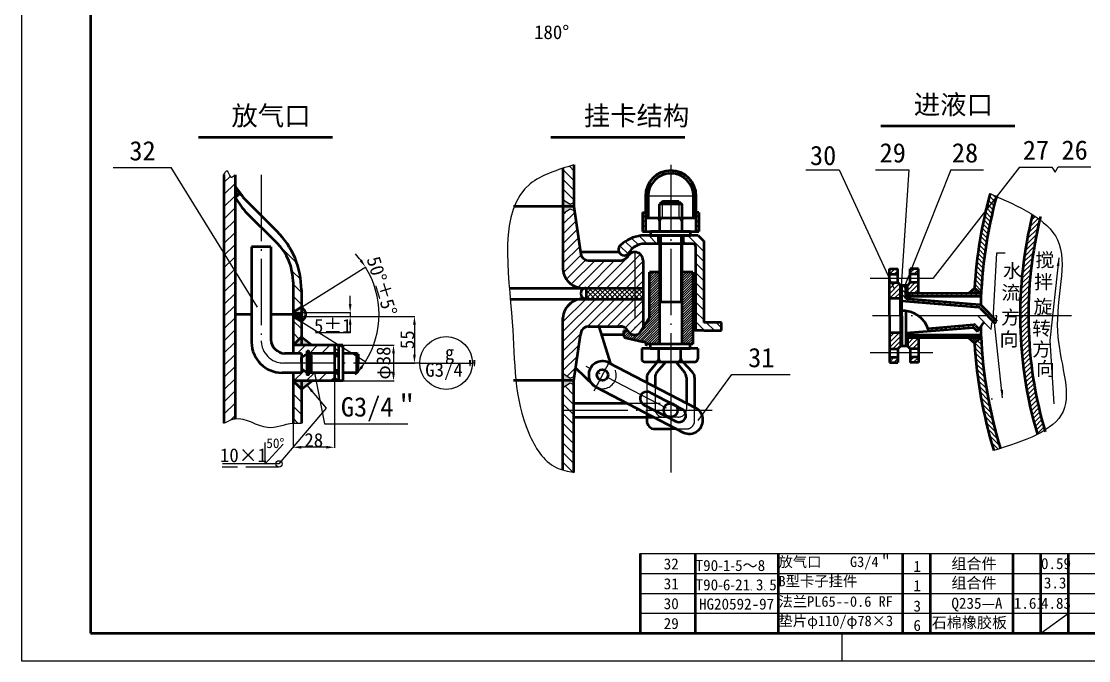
# Model space of a CAD drawing. Extents: x 388 to 3687, y 0 to 977.
# Drawn here: x 2567.8 to 2954.1, y 0.2 to 231.8 of the extents above; entities that cross this region are included whole.
import ezdxf

# ---------------------------------------------------------------- set-up
doc = ezdxf.new("R2010")
doc.units = 0
doc.header["$MEASUREMENT"] = 0
doc.linetypes.add('ACAD_ISO02W100', pattern=[15, 12, -3])
doc.linetypes.add('ACAD_ISO04W100', pattern=[30.5, 24, -3, 0.5, -3])
doc.layers.get('0').update_dxf_attribs({"linetype": 'CONTINUOUS'})
doc.layers.get('DEFPOINTS').update_dxf_attribs({"linetype": 'CONTINUOUS'})
doc.layers.add('2', color=6, linetype='ACAD_ISO04W100')
doc.layers.add('3', color=5, linetype='ACAD_ISO02W100')
doc.layers.add('图层1', color=1, linetype='CONTINUOUS', lineweight=50)
doc.styles.get("Standard").update_dxf_attribs({"font": 'SIMFANG.TTF'})
doc.dimstyles.get("Standard").update_dxf_attribs({"dimtxt": 0.18, "dimasz": 0.18, "dimexe": 0.18, "dimexo": 0.0625, "dimgap": 0.09, "dimtad": 0, "dimtih": 1, "dimtoh": 1, "dimdec": 4, "dimzin": 0, "dimdsep": 46, "dimtxsty": 'Standard', "dimcen": 0.09, "dimadec": 0, "dimazin": 0, "dimtfac": 1, "dimtdec": 4, "dimtofl": 0, "dimtmove": 0, "dimatfit": 3, "dimfxl": 0, "dimtolj": 1, "dimtzin": 0, "dimarcsym": 0})
pattern_1 = [(45, (-9.7765, 23.8654), (-2.2097087, 2.2097087), [])]
pattern_2 = [(135, (-9.7765, 23.8654), (-2.2097087, -2.2097087), [])]
pattern_3 = [(45, (-10.48, 10.8554), (-1.767767, 1.767767), [])]
pattern_4 = [(135, (-10.48, 10.8554), (-0.8838835, -0.8838835), [])]
pattern_5 = [(45, (-10.48, 10.8554), (-0.8838835, 0.8838835), [])]
pattern_6 = [(135, (-10.48, 10.8554), (-1.767767, -1.767767), [])]

# ---------------------------------------------------------------- blocks, each defined once
blk = doc.blocks.new('*D4')
at = {"color": 0, "linetype": 'ByBlock'}
for p, q in [((2696.6, 105.48), (2696.6, 108.48)), ((2676, 102.48), (2696.78, 102.48)), ((2676, 101.01), (2696.78, 101.01)), ((2696.6, 102.48), (2696.6, 101.01)), ((2696.6, 98.01), (2696.6, 95.01)), ((2696.6, 95.01), (2684.1, 95.01))]:
    blk.add_line(p, q, dxfattribs=at)
for points in [[(2696.1, 105.48), (2697.1, 105.48), (2696.6, 102.48)], [(2696.1, 98.01), (2697.1, 98.01), (2696.6, 101.01)]]:
    blk.add_solid(points, dxfattribs=at)
at = {"layer": 'DEFPOINTS', "color": 0, "linetype": 'ByBlock'}
for p in [(2675.93, 102.48), (2675.93, 101.01), (2696.6, 101.01)]:
    blk.add_point(p, dxfattribs=at)
at = {"color": 0, "linetype": 'ByBlock', "insert": (2690.31, 97.6), "char_height": 5, "attachment_point": 5}
blk.add_mtext('\\A1;5±1', dxfattribs=at)
blk = doc.blocks.new('*D5')
at = {"color": 0, "linetype": 'ByBlock'}
for p, q in [((2678.95, 104.37), (2702.29, 118.96)), ((2678.92, 99.14), (2702.29, 84.53))]:
    blk.add_line(p, q, dxfattribs=at)
for start, end in [(37.3392, 42.6647), (327.9862, 32.0138), (317.3353, 322.6608)]:
    blk.add_arc((2674.76, 101.74), 32.29, start, end, dxfattribs=at)
for points in [[(2700.84, 121.61), (2700.02, 121.04), (2702.13, 118.86)], [(2700.02, 82.44), (2700.84, 81.88), (2702.13, 84.63)]]:
    blk.add_solid(points, dxfattribs=at)
at = {"layer": 'DEFPOINTS', "color": 0, "linetype": 'ByBlock'}
for p in [(2678.9, 104.33), (2675.9, 102.46), (2675.93, 101.01), (2678.87, 99.17), (2706.49, 95.77)]:
    blk.add_point(p, dxfattribs=at)
at = {"color": 0, "linetype": 'ByBlock', "insert": (2708.09, 112), "char_height": 5, "attachment_point": 5, "rotation": 287.1055}
blk.add_mtext('\\A1;50°±5°', dxfattribs=at)
blk = doc.blocks.new('*D6')
at = {"color": 0, "linetype": 'ByBlock'}
for p, q in [((2690.93, 77.56), (2690.93, 53.43)), ((2675.93, 62.25), (2675.93, 53.43)), ((2687.93, 53.61), (2678.93, 53.61))]:
    blk.add_line(p, q, dxfattribs=at)
for points in [[(2678.93, 54.11), (2678.93, 53.11), (2675.93, 53.61)], [(2687.93, 54.11), (2687.93, 53.11), (2690.93, 53.61)]]:
    blk.add_solid(points, dxfattribs=at)
at = {"layer": 'DEFPOINTS', "color": 0, "linetype": 'ByBlock'}
for p in [(2690.93, 77.62), (2675.93, 62.32), (2675.93, 53.61)]:
    blk.add_point(p, dxfattribs=at)
at = {"color": 0, "linetype": 'ByBlock', "insert": (2683.43, 56.2), "char_height": 5, "attachment_point": 5}
blk.add_mtext('\\A1;28', dxfattribs=at)
blk = doc.blocks.new('*D7')
at = {"color": 0, "linetype": 'ByBlock'}
for p, q in [((2684.22, 114.49), (2702.69, 114.49)), ((2702.51, 111.49), (2702.51, 104.49)), ((2684.22, 101.49), (2702.69, 101.49))]:
    blk.add_line(p, q, dxfattribs=at)
for points in [[(2702.01, 111.49), (2703.01, 111.49), (2702.51, 114.49)], [(2702.01, 104.49), (2703.01, 104.49), (2702.51, 101.49)]]:
    blk.add_solid(points, dxfattribs=at)
at = {"layer": 'DEFPOINTS', "color": 0, "linetype": 'ByBlock'}
for p in [(2684.16, 114.49), (2684.16, 101.49), (2702.51, 101.49)]:
    blk.add_point(p, dxfattribs=at)
at = {"color": 0, "linetype": 'ByBlock', "insert": (2699.54, 107.99), "char_height": 5, "attachment_point": 5, "rotation": 90}
blk.add_mtext('\\A1;φ38', dxfattribs=at)
blk = doc.blocks.new('*D103')
at = {"color": 0, "linetype": 'ByBlock'}
for p, q in [((2686.88, 124.87), (2710.27, 124.87)), ((2710.09, 121.87), (2710.09, 110.99)), ((2689.22, 107.99), (2710.27, 107.99))]:
    blk.add_line(p, q, dxfattribs=at)
for points in [[(2709.59, 121.87), (2710.59, 121.87), (2710.09, 124.87)], [(2709.59, 110.99), (2710.59, 110.99), (2710.09, 107.99)]]:
    blk.add_solid(points, dxfattribs=at)
at = {"layer": 'DEFPOINTS', "color": 0, "linetype": 'ByBlock'}
for p in [(2686.82, 124.87), (2689.16, 107.99), (2710.09, 107.99)]:
    blk.add_point(p, dxfattribs=at)
at = {"color": 0, "linetype": 'ByBlock', "insert": (2707.5, 116.43), "char_height": 5, "attachment_point": 5, "rotation": 90}
blk.add_mtext('\\A1;55', dxfattribs=at)

msp = doc.modelspace()

# ---------------------------------------------------------------- hatches: boundary and pattern name
h = msp.add_hatch()
h.set_pattern_fill('ANSI31', color=256, scale=25, style=0)
h.set_pattern_definition(pattern_1)
edge = h.paths.add_edge_path()
edge.add_spline(control_points=[(2645.15751, 176.18282), (2644.60697, 175.66538), (2643.19726, 174.34041), (2642.55443, 178.87192), (2641.56104, 176.95963), (2641.15751, 176.18282)], knot_values=[0, 0, 0, 0, 1.735310825, 4.443497726, 6.296231817, 6.296231817, 6.296231817, 6.296231817], degree=3, periodic=0)
edge.add_line((2641.15751, 176.18282), (2641.15751, 86.18282))
edge.add_spline(control_points=[(2641.15751, 86.18282), (2642.483, 86.89758), (2643.80849, 87.61234), (2645.15751, 87.82689)], knot_values=[0, 0, 0, 0, 4.324695559, 4.324695559, 4.324695559, 4.324695559], degree=3, periodic=0)
edge.add_line((2645.15751, 87.82689), (2645.15751, 176.18282))
h = msp.add_hatch()
h.set_pattern_fill('ANSI31', color=256, scale=20, angle=90, style=0)
h.set_pattern_definition(pattern_6)
edge = h.paths.add_edge_path()
edge.add_spline(control_points=[(2767.82216, 179.78994), (2766.48161, 179.37658), (2765.14106, 178.96322), (2763.8222, 178.53277)], knot_values=[0, 0, 0, 0, 3.927838502, 3.927838502, 3.927838502, 3.927838502], degree=3, periodic=0)
edge.add_line((2763.8222, 178.53277), (2763.8222, 167.26433))
edge.add_line((2763.8222, 167.26433), (2766.43564, 165.55546))
edge.add_line((2766.43564, 165.55546), (2767.82216, 166.187))
edge.add_line((2767.82216, 166.187), (2767.82216, 179.78994))
h = msp.add_hatch()
h.set_pattern_fill('ANSI31', color=256, scale=10, angle=90, style=0)
h.set_pattern_definition(pattern_4)
h.paths.add_polyline_path([(2792.67065, 155.62676), (2793.67065, 155.62676), (2793.67065, 162.48758), (2792.67065, 162.48758)])
h.paths.add_polyline_path([(2811.97368, 155.62676), (2812.97368, 155.62676), (2812.97368, 162.48758), (2811.97368, 162.48758)])
h.paths.add_polyline_path([(2811.97368, 168.46873), (2810.97368, 168.46873), (2810.97368, 160.46873), (2811.59211, 160.46873), (2811.97368, 160.46873)])
h.paths.add_polyline_path([(2794.67065, 168.46873), (2793.67065, 168.46873), (2793.67065, 160.46873), (2794.67065, 160.46873)])
h.paths.add_polyline_path([(2802.82216, 177.67381), (2802.82216, 176.67379, -0.416132554), (2811.08112, 168.46873), (2812.08112, 168.46873, 0.415923969)])
h = msp.add_hatch()
h.set_pattern_fill('ANSI31', color=256, scale=10, style=0)
h.set_pattern_definition(pattern_5)
h.paths.add_polyline_path([(2792.67065, 155.62676), (2793.67065, 155.62676), (2793.67065, 162.48758), (2792.67065, 162.48758)])
h.paths.add_polyline_path([(2793.67065, 160.46873), (2794.67065, 160.46873), (2794.67065, 168.46873), (2793.67065, 168.46873)])
h.paths.add_polyline_path([(2802.82216, 176.67379), (2802.82216, 177.67381, 0.412505221), (2793.67065, 168.46873), (2794.67065, 168.46873, -0.412297171)])
h.paths.add_polyline_path([(2802.82216, 177.67381), (2802.82216, 176.67379, -0.416132554), (2811.08112, 168.46873), (2812.08112, 168.46873, 0.415923969)])
h.paths.add_polyline_path([(2810.97368, 160.46873), (2811.59211, 160.46873), (2811.97368, 160.46873), (2811.97368, 168.46873), (2810.97368, 168.46873)])
h.paths.add_polyline_path([(2812.97368, 162.48758), (2811.97368, 162.48758), (2811.97368, 155.62676), (2812.97368, 155.62676)])
h = msp.add_hatch()
h.set_pattern_fill('ANSI37', color=256, scale=5, style=0)
h.paths.add_polyline_path([(2645.15751, 171.89221), (2645.15751, 167.96866), (2647.04234, 169.38641)])
h = msp.add_hatch()
h.set_pattern_fill('ANSI31', color=256, scale=25, angle=90, style=0)
h.set_pattern_definition(pattern_2)
h.paths.add_polyline_path([(2648.71901, 167.32127, -0.035139209), (2647.79848, 168.38116), (2647.04234, 169.38641), (2645.15751, 167.96866), (2647.75864, 164.25384, 0.043660943), (2648.8791, 162.91854), (2654.65751, 157.14013), (2654.65751, 161.38277)])
h.paths.add_polyline_path([(2654.65751, 161.38277), (2654.65751, 157.14013), (2660.29964, 151.498, -0.198912367), (2666.15751, 137.35586), (2666.15751, 126.34573), (2669.15751, 128.22134), (2669.15751, 134.45637, 0.198912367), (2660.37071, 155.66957)])
h.paths.add_polyline_path([(2666.15751, 114.48994), (2669.15751, 117.43091), (2669.15751, 122.99809), (2666.15751, 124.8737)])
h = msp.add_hatch(color=256)
h.paths.add_polyline_path([(2767.82216, 164.68148), (2767.82216, 166.187), (2766.43564, 165.55546), (2763.8222, 167.26433), (2763.8222, 164.68148)])
h.paths.add_polyline_path([(2763.8222, 164.68148), (2763.8222, 162.09863), (2766.43564, 163.80751), (2768.05579, 163.06956), (2767.82216, 164.68148)])
h = msp.add_hatch()
h.set_pattern_fill('ANSI31', color=256, scale=10, angle=90, style=0)
edge = h.paths.add_edge_path()
edge.add_spline(control_points=[(2920.713, 168.31855), (2919.94333, 168.6581), (2919.17087, 168.99641), (2918.39841, 169.33473)], knot_values=[0, 0, 0, 0, 2.191428504, 2.191428504, 2.191428504, 2.191428504], degree=3, periodic=0)
edge.add_arc((3080.47716, 125.12523), 168, 164.7428397, 176.5863789)
edge.add_line((2912.77524, 135.12857), (2915.17062, 133.12523))
edge.add_arc((3080.47716, 125.12523), 165.5, 164.8713733, 177.2293358, ccw=False)
edge = h.paths.add_edge_path()
edge.add_line((2915.17062, 117.12523), (2912.77524, 115.12189))
edge.add_arc((3080.47716, 125.12523), 168, 183.4136211, 196.9079029)
edge.add_spline(control_points=[(2919.73921, 76.26509), (2920.5334, 76.52052), (2921.32758, 76.77595), (2922.11881, 77.03277)], knot_values=[118.550091656, 118.550091656, 118.550091656, 118.550091656, 120.641705073, 120.641705073, 120.641705073, 120.641705073], degree=3, periodic=0)
edge.add_arc((3080.47716, 125.12523), 165.5, 182.7706642, 196.8932136, ccw=False)
h = msp.add_hatch()
h.set_pattern_fill('ANSI31', color=256, scale=20, style=0)
h.set_pattern_definition(pattern_3)
h.paths.add_polyline_path([(2763.8222, 141.96111, 0.369393448), (2770.43335, 135.15403), (2771.96387, 135.15403, -0.034914147), (2772.24139, 135.17344), (2772.24139, 135.15403), (2789.82217, 135.15403), (2789.82217, 148.15403, 0.22707623), (2787.485, 147.03489, -0.336413512), (2784.38434, 145.15403), (2773.52833, 145.15403, -0.446560172), (2770.21759, 148.15403), (2768.05579, 163.06956), (2766.43564, 163.80751), (2763.8222, 162.09863)])
h.paths.add_polyline_path([(2792.82217, 145.15403, 0.414213562), (2789.82217, 148.15403), (2789.82217, 135.15403), (2792.82217, 135.15403)])
h = msp.add_hatch()
h.set_pattern_fill('ANSI31', color=256, scale=10, style=0)
edge = h.paths.add_edge_path()
edge.add_spline(control_points=[(2936.42077, 159.9246), (2935.58752, 160.54993), (2934.70328, 161.15289), (2933.7768, 161.73733)], knot_values=[15.472589007, 15.472589007, 15.472589007, 15.472589007, 18.67919783, 18.67919783, 18.67919783, 18.67919783], degree=3, periodic=0)
edge.add_arc((3080.47716, 125.12523), 151.2, 165.9869145, 180)
edge.add_line((2929.27716, 125.12523), (2932.27716, 125.12523))
edge.add_arc((3080.47716, 125.12523), 148.2, 166.4193683, 180, ccw=False)
edge = h.paths.add_edge_path()
edge.add_line((2932.27716, 125.12523), (2929.27716, 125.12523))
edge.add_arc((3080.47716, 125.12523), 151.2, 180, 196.5089603)
edge.add_spline(control_points=[(2935.51033, 82.15944), (2936.45435, 82.63305), (2937.35395, 83.12753), (2938.19992, 83.64719)], knot_values=[102.832574154, 102.832574154, 102.832574154, 102.832574154, 105.884577945, 105.884577945, 105.884577945, 105.884577945], degree=3, periodic=0)
edge.add_arc((3080.47716, 125.12523), 148.2, 180, 196.2529728, ccw=False)
h = msp.add_hatch()
h.set_pattern_fill('ANSI31', color=256, scale=5, style=0)
h.paths.add_polyline_path([(2810.82217, 140.92587), (2806.82217, 140.92586), (2806.82218, 114.76093), (2810.82218, 114.76093)])
h.paths.add_polyline_path([(2798.82217, 140.92586), (2795.18899, 140.92586), (2795.18899, 124.74645, -0.142842314), (2795.03222, 124.2089), (2792.7735, 120.66576, -0.362314185), (2789.82218, 118.20399), (2789.82218, 118.20399), (2789.82218, 116.33465), (2792.84593, 115.64793, -0.344122062), (2793.9821, 114.76093), (2798.82218, 114.76093)])
h = msp.add_hatch()
h.set_pattern_fill('ANSI31', color=256, scale=10, style=0)
h.paths.add_polyline_path([(2884.97716, 140.12523), (2884.97716, 142.12523), (2881.97716, 142.12523), (2881.97716, 140.12523)])
h.paths.add_polyline_path([(2881.97716, 131.31479), (2885.97716, 131.31479), (2885.97716, 136.12523), (2884.97716, 137.12523), (2881.97716, 137.12523)])
h = msp.add_hatch()
h.set_pattern_fill('ANSI31', color=256, scale=10, style=0)
h.paths.add_polyline_path([(2892.47716, 140.12523), (2892.47716, 142.12523), (2889.47716, 142.12523), (2889.47716, 140.12523)])
h.paths.add_polyline_path([(2888.47716, 133.12523), (2892.47716, 133.12523), (2892.47716, 137.12523), (2889.47716, 137.12523), (2888.47716, 136.12523)])
h.paths.add_polyline_path([(2888.47716, 117.12523), (2888.47716, 114.12523), (2889.47716, 113.12523), (2892.47716, 113.12523), (2892.47716, 117.12523)])
h.paths.add_polyline_path([(2892.47716, 108.12523), (2892.47716, 110.12523), (2889.47716, 110.12523), (2889.47716, 108.12523)])
h = msp.add_hatch()
h.set_pattern_fill('ANSI31', color=256, scale=5, style=0)
h.paths.add_polyline_path([(2886.47716, 136.12523), (2885.97716, 136.12523), (2885.97716, 131.31479), (2886.47716, 131.31479)])
h.paths.add_polyline_path([(2888.47716, 136.12523), (2887.97716, 136.12523), (2887.97716, 133.12523), (2888.47716, 133.12523)])
h.paths.add_polyline_path([(2885.97716, 114.12523), (2886.47716, 114.12523), (2886.47716, 118.93567), (2885.97716, 118.93567)])
h.paths.add_polyline_path([(2888.47716, 117.12523), (2887.97716, 117.12523), (2887.97716, 114.12523), (2888.47716, 114.12523)])
h = msp.add_hatch()
h.set_pattern_fill('ANSI31', color=256, scale=5, angle=90, style=0)
h.paths.add_polyline_path([(2885.97716, 131.31479), (2886.47716, 131.31479), (2886.47716, 136.12523), (2885.97716, 136.12523)])
h.paths.add_polyline_path([(2888.47716, 136.12523), (2887.97716, 136.12523), (2887.97716, 133.12523), (2888.47716, 133.12523)])
h.paths.add_polyline_path([(2885.97716, 114.12523), (2886.47716, 114.12523), (2886.47716, 118.93567), (2885.97716, 118.93567)])
h.paths.add_polyline_path([(2888.47716, 117.12523), (2887.97716, 117.12523), (2887.97716, 114.12523), (2888.47716, 114.12523)])
h = msp.add_hatch()
h.set_pattern_fill('ANSI31', color=256, scale=10, style=0)
h.set_pattern_definition(pattern_5)
h.paths.add_polyline_path([(2789.82218, 131.15403), (2789.82217, 135.15403), (2772.24139, 135.15403), (2772.24139, 131.15403)])
h.paths.add_polyline_path([(2789.82218, 131.15403), (2792.82218, 131.15403), (2792.82217, 135.15403), (2789.82217, 135.15403)])
h = msp.add_hatch()
h.set_pattern_fill('ANSI31', color=256, scale=10, angle=90, style=0)
h.set_pattern_definition(pattern_4)
h.paths.add_polyline_path([(2789.82218, 131.15403), (2789.82217, 135.15403), (2772.24139, 135.15403), (2772.24139, 131.15403)])
h = msp.add_hatch()
h.set_pattern_fill('ANSI31', color=256, scale=10, angle=90, style=0)
h.set_pattern_definition(pattern_4)
h.paths.add_polyline_path([(2789.82218, 131.15403), (2792.82218, 131.15403), (2792.82217, 135.15403), (2789.82217, 135.15403)])
h = msp.add_hatch()
h.set_pattern_fill('ANSI31', color=256, scale=10, style=0)
h.paths.add_polyline_path([(2892.47716, 133.12523), (2892.47716, 132.12523), (2915.12526, 132.12523, -0.001512131), (2915.17062, 133.12523)])
h.paths.add_polyline_path([(2892.47716, 118.12523), (2892.47716, 117.12523), (2915.17062, 117.12523, -0.001512131), (2915.12526, 118.12523)])
h.paths.add_polyline_path([(2889.47716, 118.12523), (2889.47716, 117.12523), (2892.47716, 117.12523), (2892.47716, 118.12523)])
h.paths.add_polyline_path([(2892.47716, 132.12523), (2892.47716, 133.12523), (2889.47716, 133.12523), (2889.47716, 132.12523)])
h = msp.add_hatch()
h.set_pattern_fill('ANSI31', color=256, scale=5, angle=90, style=0)
h.paths.add_polyline_path([(2912.77524, 135.12857), (2910.56651, 133.12523), (2915.17062, 133.12523)])
h.paths.add_polyline_path([(2912.77524, 115.12189), (2915.17062, 117.12523), (2910.56651, 117.12523)])
h = msp.add_hatch()
h.set_pattern_fill('ANSI31', color=256, scale=5, style=0)
h.paths.add_polyline_path([(2915.17062, 133.12523), (2912.77524, 135.12857), (2910.56651, 133.12523)])
h.paths.add_polyline_path([(2912.77524, 115.12189), (2915.17062, 117.12523), (2910.56651, 117.12523)])
h = msp.add_hatch(color=256)
h.paths.add_polyline_path([(2666.15751, 126.34573), (2666.15751, 125.62021), (2669.15751, 125.62021), (2669.15751, 128.18494, 0.003244521), (2669.12392, 128.20034)])
h.paths.add_polyline_path([(2669.15751, 128.18494), (2669.15751, 123.02469, 0.636898918)])
h = msp.add_hatch()
h.set_pattern_fill('ANSI31', color=256, scale=20, style=0)
h.set_pattern_definition(pattern_3)
h.paths.add_polyline_path([(2789.82218, 131.15403), (2770.02169, 131.15403, 0.353331864), (2763.82221, 124.39689), (2763.82221, 118.20397), (2770.2176, 118.20397, -0.446560172), (2773.52834, 121.20397), (2784.38435, 121.20398, -0.336413512), (2787.48501, 119.32312, 0.183109332), (2789.31834, 118.2466), (2789.82218, 118.90318)])
h.paths.add_polyline_path([(2770.2176, 118.20397), (2763.82221, 118.20397), (2763.82222, 104.25937), (2766.43566, 102.55049), (2768.05581, 103.28845)])
h.paths.add_polyline_path([(2792.82218, 131.15403), (2789.82218, 131.15403), (2789.82218, 118.90318), (2792.82218, 122.81265)])
h = msp.add_hatch()
h.set_pattern_fill('ANSI31', color=256, scale=10, angle=90, style=0)
h.paths.add_polyline_path([(2915.27138, 128.87574, 0.0778188), (2915.02398, 129.06154, 0.002022583), (2914.99754, 127.72286), (2917.5231, 125.12523), (2918.91784, 125.12523)])
edge = h.paths.add_edge_path()
edge.add_spline(control_points=[(2919.73755, 122.84759), (2919.80082, 122.79325), (2919.86901, 122.71773), (2919.93668, 122.64279)], knot_values=[2.890690531, 2.890690531, 2.890690531, 2.890690531, 3.174176109, 3.174176109, 3.174176109, 3.174176109], degree=3, periodic=0)
edge.add_line((2919.93668, 122.64279), (2920.13111, 122.44281))
edge.add_spline(control_points=[(2920.13111, 122.44281), (2920.47904, 122.14538), (2920.6363, 122.56242), (2920.7139, 123.27792)], knot_values=[3.455255941, 3.455255941, 3.455255941, 3.455255941, 5.064783615, 5.064783615, 5.064783615, 5.064783615], degree=3, periodic=0)
edge.add_line((2920.7139, 123.27792), (2918.91784, 125.12523))
edge.add_line((2918.91784, 125.12523), (2917.5231, 125.12523))
edge.add_line((2917.5231, 125.12523), (2919.73755, 122.84759))
msp.add_hatch(color=256).paths.add_polyline_path([(2669.13301, 123.0134, 0.002368646), (2669.15751, 123.02469), (2669.15751, 125.62021), (2666.15751, 125.62021), (2666.15751, 124.8737)])
h = msp.add_hatch(color=256)
h.paths.add_polyline_path([(2669.15751, 117.43091), (2669.15751, 114.48994), (2673.11408, 114.48994)])
h.paths.add_polyline_path([(2669.15751, 117.43091), (2666.15751, 114.48994), (2669.15751, 114.48994)])
h = msp.add_hatch()
h.set_pattern_fill('ANSI31', color=256, scale=5, style=0)
h.paths.add_polyline_path([(2786.45939, 119.66358), (2785.70817, 119.66358), (2785.70817, 118.2206)])
h = msp.add_hatch()
h.set_pattern_fill('ANSI31', color=256, scale=5, style=0)
h.paths.add_polyline_path([(2787.31084, 119.66358), (2786.45939, 119.66358), (2785.70817, 118.2206), (2785.70817, 118.20398), (2789.69468, 118.20399, -0.254735817)])
h = msp.add_hatch()
h.set_pattern_fill('ANSI31', color=256, scale=5, style=0)
h.paths.add_polyline_path([(2789.82218, 118.20399), (2785.70817, 118.20398, 0.350217971), (2786.61997, 117.06189), (2789.82218, 116.33465)])
h = msp.add_hatch()
h.set_pattern_fill('ANSI31', color=256, scale=10, style=0)
h.paths.add_polyline_path([(2885.97716, 118.93567), (2881.97716, 118.93567), (2881.97716, 113.12523), (2884.97716, 113.12523), (2885.97716, 114.12523)])
h.paths.add_polyline_path([(2884.97716, 110.12523), (2881.97716, 110.12523), (2881.97716, 108.12523), (2884.97716, 108.12523)])
h = msp.add_hatch()
h.set_pattern_fill('ANSI31', color=256, scale=25, style=0)
h.set_pattern_definition(pattern_1)
h.paths.add_polyline_path([(2671.21169, 112.40563), (2671.73089, 112.40563), (2671.73089, 111.48994), (2681.15751, 111.48994), (2681.15751, 114.48994), (2666.15751, 114.48994), (2666.15751, 111.48994), (2669.15751, 111.48994), (2669.15751, 110.01985), (2671.21169, 111.48994)])
h.paths.add_polyline_path([(2681.15751, 101.48994), (2681.15751, 104.48994), (2671.73089, 104.48994), (2671.73089, 103.74425), (2671.21169, 103.74425), (2671.21169, 104.48994), (2669.15751, 105.96003), (2669.15751, 104.48994), (2666.15751, 104.48994), (2666.15751, 101.48994)])
h = msp.add_hatch()
h.set_pattern_fill('ANSI31', color=256, scale=10, angle=90, style=0)
h.set_pattern_definition([(135, (-9.7765, 23.8654), (-0.8838835, -0.8838835), [])])
h.paths.add_polyline_path([(2681.15751, 111.48994), (2682.65751, 111.48994), (2682.65751, 114.48994), (2681.15751, 114.48994)])
h.paths.add_polyline_path([(2681.15751, 101.48994), (2682.65751, 101.48994), (2682.65751, 104.48994), (2681.15751, 104.48994)])
h = msp.add_hatch()
h.set_pattern_fill('ANSI31', color=256, scale=25, angle=90, style=0)
h.set_pattern_definition(pattern_2)
edge = h.paths.add_edge_path()
edge.add_spline(control_points=[(2666.15751, 86.18282), (2667.15459, 86.26652), (2668.15605, 86.22467), (2669.15751, 86.18282)], knot_values=[25.844415588, 25.844415588, 25.844415588, 25.844415588, 28.844415588, 28.844415588, 28.844415588, 28.844415588], degree=3, periodic=0)
edge.add_line((2669.15751, 86.18282), (2669.15751, 98.54898))
edge.add_line((2669.15751, 98.54898), (2666.15751, 101.48994))
edge.add_line((2666.15751, 101.48994), (2666.15751, 86.18282))
h = msp.add_hatch(color=256)
h.paths.add_polyline_path([(2669.15751, 101.48994), (2669.15751, 98.54898), (2673.11408, 101.48994)])
h.paths.add_polyline_path([(2669.15751, 101.48994), (2666.15751, 101.48994), (2669.15751, 98.54898)])
h = msp.add_hatch(color=256)
h.paths.add_polyline_path([(2767.82219, 101.67652), (2768.05581, 103.28845), (2766.43566, 102.55049), (2763.82222, 104.25937), (2763.82222, 101.67652)])
h.paths.add_polyline_path([(2763.82222, 101.67652), (2763.82222, 99.09367), (2766.43566, 100.80254), (2767.82219, 100.171), (2767.82219, 101.67652)])
h = msp.add_hatch()
h.set_pattern_fill('ANSI31', color=256, scale=20, angle=90, style=0)
h.set_pattern_definition(pattern_6)
h.paths.add_polyline_path([(2763.82223, 90.89791), (2767.82219, 90.89791), (2767.82219, 100.171), (2766.43566, 100.80254), (2763.82222, 99.09367)])
edge = h.paths.add_edge_path()
edge.add_spline(control_points=[(2763.82225, 69.24634), (2765.10892, 68.86676), (2766.45934, 68.6066), (2767.8222, 68.36975)], knot_values=[127.018447771, 127.018447771, 127.018447771, 127.018447771, 131.066519164, 131.066519164, 131.066519164, 131.066519164], degree=3, periodic=0)
edge.add_line((2767.8222, 68.36975), (2767.82219, 90.89791))
edge.add_line((2767.82219, 90.89791), (2763.82223, 90.89791))
edge.add_line((2763.82223, 90.89791), (2763.82225, 69.24634))

# ---------------------------------------------------------------- linework, layer by layer
at = {"linetype": 'Continuous', "lineweight": 25}
for p, q in [((2567.82242, 841.18145), (2567.82242, 0.18145)), ((2864.82242, 0.18145), (2864.82242, 10.18145)), ((2567.82242, 0.18145), (3161.82242, 0.18145))]:
    msp.add_line(p, q, dxfattribs=at)
for p, q in [((2601.02292, 178.76103), (2622.07928, 178.76103)), ((2653.25522, 128.22145), (2622.07928, 178.76103)), ((2851.68125, 178.01821), (2863.76786, 178.01821)), ((2863.76786, 178.01821), (2883.73358, 134.85597)), ((2876.97304, 178.01821), (2889.05964, 178.01821)), ((2889.05964, 178.01821), (2886.22716, 135.77045)), ((2904.22712, 178.01821), (2887.36671, 135.51478)), ((2929.11129, 178.96819), (2897.69372, 138.62523)), ((2904.22712, 178.01821), (2916.07672, 178.01821)), ((2929.11129, 178.96819), (2940.72389, 178.96819)), ((2940.72389, 178.96819), (2942.01869, 177.087)), ((2942.01869, 177.087), (2943.0255, 179.01982)), ((2943.0255, 179.01982), (2954.8751, 179.01982)), ((2763.8222, 167.26433), (2766.43564, 165.55546)), ((2766.43564, 165.55546), (2767.82216, 166.187)), ((2799.82919, 160.46873), (2799.82919, 166.46873)), ((2805.81513, 166.46873), (2805.81514, 160.46873)), ((2763.8222, 162.09863), (2766.43564, 163.80751)), ((2766.43564, 163.80751), (2768.05579, 163.06956)), ((2788.94747, 149.45669), (2786.37107, 152.0331)), ((2791.15469, 150.78501), (2788.6923, 153.2474)), ((2794.3212, 151.15403), (2791.43102, 154.04421)), ((2797.85674, 151.15403), (2794.85674, 154.15403)), ((2799.32217, 154.15403), (2799.32218, 130.15403)), ((2806.32217, 154.15403), (2806.32218, 130.15403)), ((2808.46334, 151.15403), (2807.32217, 152.2952)), ((2814.82217, 148.33073), (2808.99887, 154.15403)), ((2814.82217, 151.86627), (2812.5344, 154.15403)), ((2787.37237, 147.49626), (2784.40033, 150.46831)), ((2814.82217, 144.7952), (2811.82217, 147.7952)), ((2814.82217, 141.25966), (2811.82217, 144.25966)), ((2814.82217, 137.72413), (2811.82217, 140.72413)), ((2814.82217, 134.18859), (2811.82217, 137.18859)), ((2887.97716, 134.90433), (2886.75626, 136.12523)), ((2814.82218, 130.65306), (2811.82217, 133.65306)), ((2887.97716, 133.13656), (2886.47716, 134.63656)), ((2887.97716, 131.3688), (2886.47716, 132.8688)), ((2889.08415, 130.26181), (2887.99144, 131.35452)), ((2814.82218, 127.11752), (2811.82218, 130.11752)), ((2887.15892, 130.41927), (2886.47716, 131.10103)), ((2891.00938, 130.10435), (2889.91667, 131.19706)), ((2892.47716, 130.40433), (2891.84189, 131.03959)), ((2892.9346, 129.94689), (2892.47716, 130.40433)), ((2894.85983, 129.78943), (2893.76712, 130.88213)), ((2896.78506, 129.63197), (2895.69235, 130.72467)), ((2898.71029, 129.47451), (2897.61758, 130.56721)), ((2900.63551, 129.31704), (2899.5428, 130.40975)), ((2902.56074, 129.15958), (2901.46803, 130.25229)), ((2904.48597, 129.00212), (2903.39326, 130.09483)), ((2906.41119, 128.84466), (2905.31848, 129.93737)), ((2908.33642, 128.6872), (2907.24371, 129.77991)), ((2910.26165, 128.52974), (2909.16894, 129.62245)), ((2912.18688, 128.37228), (2911.09417, 129.46499)), ((2914.1121, 128.21482), (2913.01939, 129.30753)), ((2814.82218, 123.58199), (2811.82218, 126.58199)), ((2815.10089, 119.76774), (2811.82218, 123.04645)), ((2818.63642, 119.76774), (2815.71809, 122.68608)), ((2821.23357, 120.70613), (2819.25362, 122.68608)), ((2897.87397, 119.70422), (2896.94649, 120.6317)), ((2899.50809, 119.83787), (2898.58061, 120.76535)), ((2901.1422, 119.97152), (2900.21472, 120.899)), ((2902.77632, 120.10517), (2901.84884, 121.03265)), ((2904.41044, 120.23882), (2903.48295, 121.1663)), ((2906.04455, 120.37247), (2905.11707, 121.29995)), ((2907.67867, 120.50612), (2906.75119, 121.4336)), ((2909.31279, 120.63977), (2908.3853, 121.56725)), ((2910.9469, 120.77342), (2910.01942, 121.7009)), ((2913.92778, 119.56031), (2911.65354, 121.83456)), ((2673.88487, 104.48994), (2677.56442, 85.98855)), ((2711.99175, 107.98994), (2731.08769, 107.98994)), ((2763.82222, 104.25937), (2766.43566, 102.55049)), ((2763.82222, 99.09367), (2766.43566, 100.80254)), ((2766.43566, 102.55049), (2768.05581, 103.28845)), ((2766.43566, 100.80254), (2767.82219, 100.171)), ((2812.768, 87.1172), (2824.95428, 103.85026)), ((2824.95428, 103.85026), (2846.01064, 103.85026)), ((2677.56442, 85.98855), (2707.66617, 85.98855)), ((2655.88281, 79.17127), (2655.88281, 71.40796)), ((2655.88281, 71.40796), (2662.52534, 78.64045)), ((2791.82242, 38.94317), (2971.82242, 38.94317)), ((2791.82242, 31.75274), (2971.82242, 31.75274)), ((2791.82242, 31.75274), (2971.82242, 31.75274)), ((2791.82242, 24.56231), (2971.82242, 24.56231)), ((2791.82242, 17.37188), (2971.82242, 17.37188)), ((2936.82242, 10.18145), (2946.82242, 17.37188))]:
    msp.add_line(p, q)
for centre, radius in [((2721.53972, 107.98994), 9.54797), ((2661.06057, 71.46311), 1.14037)]:
    msp.add_circle(centre, radius)
for points in [[(2641.15751, 176.18282), (2642.28102, 177.65602), (2643.65171, 175.32032), (2645.15751, 176.18282)], [(2918.39841, 169.33473), (2942.80976, 152.61434), (2942.80976, 119.51776), (2944.83829, 90.47383), (2919.73921, 76.26509)], [(2918.82445, 120.10491), (2919.73755, 122.84759), (2920.13111, 122.44281), (2920.79891, 125.12523)], [(2641.15751, 86.18282), (2645.15751, 87.82689), (2656.89909, 84.71812), (2666.15751, 86.18282), (2669.15751, 86.18282)]]:
    msp.add_spline(points, degree=3)
msp.add_open_spline([(2767.82216, 179.78994), (2761.90454, 177.96522), (2738.7497, 170.82532), (2747.38171, 123.45223), (2745.61913, 90.5678), (2758.06116, 70.30249), (2765.55795, 68.76326), (2767.8222, 68.36975)], degree=3, knots=[0, 0, 0, 0, 17.33878317, 67.844311145, 108.456036046, 124.341065588, 131.066519164, 131.066519164, 131.066519164, 131.066519164])
at = {"layer": '2'}
for p, q in [((2802.82216, 179.78996), (2802.8222, 68.36976)), ((2654.65751, 176.18282), (2654.65751, 115.98994)), ((2812.08112, 168.46873), (2793.67065, 168.46873)), ((2789.82217, 148.15403), (2789.82218, 116.33465)), ((2897.69372, 138.62523), (2874.99945, 138.62523)), ((2947.85266, 125.12523), (2875.83199, 125.12523)), ((2912.47716, 125.12523), (2892.47716, 125.12523)), ((2912.47716, 125.12523), (2892.47716, 125.12523)), ((2913.94341, 125.12523), (2918.82445, 120.10491)), ((2780.81301, 108.81767), (2775.06584, 97.77815)), ((2897.69372, 111.62523), (2874.99945, 111.62523)), ((2712.01474, 107.98994), (2662.65751, 107.98994)), ((2801.26464, 91.62984), (2772.24049, 106.7398)), ((2802.82219, 97.2004), (2802.82219, 88.39791)), ((2763.30219, 90.89791), (2820.4695, 90.89791))]:
    msp.add_line(p, q, dxfattribs=at)
msp.add_arc((2662.65751, 115.98994), 8, 180, 270, dxfattribs=at)
at = {"layer": '3'}
for p, q in [((2794.16558, 100.96259), (2794.16558, 87.09396)), ((2797.14332, 99.41238), (2797.14332, 91.39791)), ((2787.0568, 93.39791), (2802.82219, 93.39791)), ((2808.50106, 93.49954), (2808.50106, 91.39791)), ((2811.4788, 87.09396), (2811.4788, 91.94933)), ((2796.67502, 88.39791), (2802.82219, 88.39791)), ((2800.14332, 88.39791), (2802.81865, 88.39791)), ((2805.50106, 88.39791), (2802.82574, 88.39791)), ((2804.95428, 84.09396), (2808.4788, 84.09396)), ((2661.06057, 70.32274), (2640.4536, 70.32274))]:
    msp.add_line(p, q, dxfattribs=at)
for centre, radius, start, end in [((2778.13399, 103.67165), 5, 242.5324807, 62.4985221), ((2800.14332, 91.39791), 3, 180, 270), ((2805.50106, 91.39791), 3, 270.0000422, 0.0000422), ((2808.4788, 87.09396), 3, 269.9999789, 0), ((2808.4788, 87.09396), 3, 269.9999789, 0)]:
    msp.add_arc(centre, radius, start, end, dxfattribs=at)
at = {"layer": '图层1', "linetype": 'Continuous', "lineweight": 50}
for p, q in [((2592.82242, 831.18145), (2592.82242, 10.18145)), ((2811.82242, 10.18145), (2811.82242, 38.94317)), ((2841.82242, 10.18145), (2841.82242, 38.94317)), ((2886.82242, 10.18145), (2886.82242, 38.94317)), ((2896.82242, 10.18145), (2896.82242, 38.94317)), ((2926.82242, 10.18145), (2926.82242, 38.94317)), ((2936.82242, 10.18145), (2936.82242, 38.94317)), ((2946.82242, 10.18145), (2946.82242, 38.94317)), ((2592.82242, 10.18145), (3151.82242, 10.18145))]:
    msp.add_line(p, q, dxfattribs=at)
at = {"layer": '图层1'}
for p, q in [((2878.84864, 193.85131), (2927.36933, 193.85131)), ((2631.89812, 189.8204), (2680.41881, 189.8204)), ((2759.42618, 189.8204), (2807.94687, 189.8204)), ((2763.8222, 178.53277), (2763.8222, 141.96111)), ((2767.82216, 179.78994), (2767.82216, 164.68148)), ((2641.15751, 176.18282), (2641.15751, 86.18282)), ((2645.15751, 176.18282), (2645.15751, 172.95384)), ((2645.15751, 176.18282), (2645.15751, 95.63166)), ((2645.15751, 176.18282), (2645.15751, 87.82689)), ((2645.15751, 171.89221), (2647.79848, 168.38116)), ((2645.15751, 167.96866), (2647.04234, 169.38641)), ((2645.15751, 167.96866), (2647.75864, 164.25384)), ((2648.71901, 167.32127), (2660.37071, 155.66957)), ((2793.67065, 168.46873), (2793.67065, 155.62676)), ((2794.67065, 168.46873), (2794.67065, 160.46873)), ((2799.82919, 166.46873), (2798.82919, 165.46873)), ((2805.71065, 166.46873), (2799.82919, 166.46873)), ((2805.81513, 166.46873), (2806.81514, 165.46873)), ((2810.97368, 168.46873), (2810.97368, 160.46873)), ((2811.97368, 168.46873), (2811.97368, 155.62676)), ((2648.8791, 162.91854), (2660.29964, 151.498)), ((2767.82216, 164.68148), (2745.9689, 164.68148)), ((2767.82216, 164.68148), (2770.21759, 148.15403)), ((2792.67065, 162.48758), (2792.67065, 155.62676)), ((2792.67065, 162.48758), (2793.71311, 162.48758)), ((2798.82919, 160.46873), (2798.82919, 165.46873)), ((2806.81514, 165.46873), (2798.82919, 165.46873)), ((2806.81514, 165.46873), (2806.81514, 160.46873)), ((2812.97368, 162.48758), (2811.93122, 162.48758)), ((2812.97368, 162.48758), (2812.97368, 155.62676)), ((2811.97368, 160.46873), (2793.67065, 160.46873)), ((2798.82919, 160.46873), (2798.82919, 155.62676)), ((2806.81514, 160.46874), (2806.81514, 155.62677)), ((2811.59211, 160.46873), (2807.81514, 160.46873)), ((2792.67065, 155.62676), (2812.97368, 155.62676)), ((2812.82217, 154.15403), (2792.14146, 154.15403)), ((2810.82217, 151.15403), (2792.99579, 151.15403)), ((2798.32217, 154.15403), (2798.32217, 151.15403)), ((2798.82217, 154.15403), (2798.82218, 114.76093)), ((2806.82217, 154.15403), (2806.82218, 114.76093)), ((2807.32217, 154.15403), (2807.32217, 151.15403)), ((2812.82217, 154.15403), (2814.82217, 152.15403)), ((2814.82217, 152.15403), (2814.82218, 122.68608)), ((2651.15751, 150.0397), (2651.15751, 115.48994)), ((2658.15751, 150.0397), (2651.15751, 150.0397)), ((2658.15751, 150.0397), (2658.15751, 116.48994)), ((2784.09775, 148.14847), (2770.21755, 148.13498)), ((2811.82217, 150.15403), (2811.82218, 119.76774)), ((2772.90676, 145.15403), (2785.00591, 145.15403)), ((2792.82217, 145.15403), (2792.82218, 121.20399)), ((2795.18899, 124.74645), (2795.18899, 140.92586)), ((2798.82217, 140.92586), (2795.18899, 140.92586)), ((2810.82217, 140.92587), (2806.82217, 140.92586)), ((2810.82217, 140.92587), (2810.82218, 114.76093)), ((2881.97716, 142.12523), (2884.97716, 142.12523)), ((2881.97716, 125.12523), (2881.97716, 142.12523)), ((2881.97716, 140.12523), (2884.97716, 140.12523)), ((2884.97716, 137.12523), (2884.97716, 142.12523)), ((2892.47716, 142.12523), (2889.47716, 142.12523)), ((2889.47716, 137.12523), (2889.47716, 142.12523)), ((2892.47716, 140.12523), (2889.47716, 140.12523)), ((2892.47716, 133.12523), (2892.47716, 142.12523)), ((2666.15751, 137.35586), (2666.15751, 111.48994)), ((2881.97716, 137.12523), (2884.97716, 137.12523)), ((2884.97716, 137.12523), (2885.97716, 136.12523)), ((2888.47716, 136.12523), (2885.97716, 136.12523)), ((2885.97716, 125.12523), (2885.97716, 136.12523)), ((2885.97716, 125.12523), (2885.97716, 136.12523)), ((2886.47716, 125.12523), (2886.47716, 136.12523)), ((2886.47716, 125.12523), (2886.47716, 136.12523)), ((2887.97716, 131.35568), (2887.97716, 136.12523)), ((2889.47716, 137.12523), (2888.47716, 136.12523)), ((2888.47716, 131.31479), (2888.47716, 136.12523)), ((2892.47716, 137.12523), (2889.47716, 137.12523)), ((2669.15751, 134.45637), (2669.15751, 114.48994)), ((2744.41887, 135.15403), (2792.82217, 135.15403)), ((2772.24139, 135.17344), (2772.24139, 131.18457)), ((2915.17062, 133.12523), (2887.97716, 133.12523)), ((2887.97716, 131.35568), (2914.63591, 129.17532)), ((2889.47716, 131.233), (2889.47716, 133.12523)), ((2915.12526, 132.12523), (2889.47716, 132.12523)), ((2912.77524, 135.12857), (2910.56651, 133.12523)), ((2915.17062, 133.12523), (2912.77524, 135.12857)), ((2666.12392, 126.32473), (2669.12392, 128.20034)), ((2744.77003, 131.15403), (2792.82218, 131.15403)), ((2798.82218, 130.15403), (2806.82218, 130.15403)), ((2886.47716, 131.31479), (2881.97716, 131.31479)), ((2886.47716, 130.47503), (2914.18046, 128.20923)), ((2914.81593, 127.90965), (2920.13111, 122.44281)), ((2915.27138, 128.87574), (2920.84809, 123.1399)), ((2651.15751, 125.62021), (2645.15751, 125.62021)), ((2669.15751, 125.62021), (2658.15751, 125.62021)), ((2666.15751, 124.8737), (2669.15751, 122.99809)), ((2763.82225, 69.24634), (2763.82221, 124.39689)), ((2791.5558, 118.75561), (2795.03222, 124.2089)), ((2881.97716, 125.12523), (2881.97716, 108.12523)), ((2885.97716, 125.12523), (2885.97716, 114.12523)), ((2885.97716, 125.12523), (2885.97716, 114.12523)), ((2886.47716, 125.12523), (2886.47716, 114.12523)), ((2886.47716, 125.12523), (2886.47716, 114.12523)), ((2887.97716, 126.84448), (2887.97716, 114.12523)), ((2772.90677, 121.20397), (2785.00592, 121.20398)), ((2781.1779, 107.63834), (2776.9806, 121.20398)), ((2814.82218, 119.76774), (2810.82218, 119.76774)), ((2821.23357, 122.68608), (2814.82218, 122.68608)), ((2814.82218, 119.76774), (2821.23357, 119.76774)), ((2821.23357, 119.76774), (2821.23357, 122.68608)), ((2887.97716, 118.89478), (2912.53023, 120.90292)), ((2895.94574, 120.54985), (2912.50803, 121.90444)), ((2912.68805, 120.63877), (2913.84665, 119.44712)), ((2913.1435, 121.60486), (2914.43854, 120.27287)), ((2913.84665, 119.44712), (2916.13516, 122.63984)), ((2666.15751, 114.48994), (2669.15751, 117.43091)), ((2669.15751, 117.43091), (2673.11408, 114.48994)), ((2767.82219, 101.67652), (2770.2176, 118.20397)), ((2785.70817, 118.20398), (2777.90882, 118.20398)), ((2787.31084, 119.66358), (2785.70817, 119.66358)), ((2785.70817, 119.66358), (2785.70817, 118.20398)), ((2786.61997, 117.06189), (2792.84593, 115.64793)), ((2886.47716, 118.93567), (2881.97716, 118.93567)), ((2915.17062, 117.12523), (2887.97716, 117.12523)), ((2915.17062, 117.12523), (2887.97716, 117.12523)), ((2888.47716, 118.93567), (2888.47716, 114.12523)), ((2889.47716, 119.01746), (2889.47716, 117.12523)), ((2915.12526, 118.12523), (2889.47716, 118.12523)), ((2915.12526, 118.12523), (2889.47716, 118.12523)), ((2892.47716, 117.12523), (2892.47716, 108.12523)), ((2912.77524, 115.12189), (2910.56651, 117.12523)), ((2915.17062, 117.12523), (2912.77524, 115.12189)), ((2684.15751, 114.48994), (2666.15751, 114.48994)), ((2681.15751, 114.48994), (2681.15751, 101.48994)), ((2682.65751, 114.48994), (2682.65751, 101.48994)), ((2684.15751, 114.48994), (2684.15751, 101.48994)), ((2812.63335, 113.29501), (2792.33031, 113.29501)), ((2792.33031, 113.29501), (2792.33031, 109.45304)), ((2810.82218, 114.76093), (2793.9821, 114.76093)), ((2795.35727, 114.76093), (2795.35727, 113.29501)), ((2795.35727, 113.29501), (2809.81007, 113.29501)), ((2798.48885, 108.45304), (2798.48885, 113.29501)), ((2806.4748, 108.45304), (2806.4748, 113.29501)), ((2809.81007, 113.29501), (2809.81007, 114.76093)), ((2812.63335, 113.29501), (2812.63335, 109.45304)), ((2881.97716, 113.12523), (2884.97716, 113.12523)), ((2884.97716, 113.12523), (2885.97716, 114.12523)), ((2884.97716, 113.12523), (2884.97716, 108.12523)), ((2888.47716, 114.12523), (2885.97716, 114.12523)), ((2889.47716, 113.12523), (2888.47716, 114.12523)), ((2889.47716, 113.12523), (2889.47716, 108.12523)), ((2892.47716, 113.12523), (2889.47716, 113.12523)), ((2669.15751, 111.48994), (2663.15751, 111.48994)), ((2669.15751, 111.48994), (2669.15751, 104.48994)), ((2669.15751, 110.01985), (2671.21169, 111.48994)), ((2669.15751, 107.98994), (2669.15751, 110.01985)), ((2682.65751, 111.48994), (2671.73089, 111.48994)), ((2672.32583, 111.48994), (2672.32583, 104.48994)), ((2672.72804, 110.88919), (2672.32583, 111.48994)), ((2672.72804, 110.88919), (2672.72804, 105.03485)), ((2681.15751, 110.60923), (2682.65751, 110.60923)), ((2689.15751, 111.48994), (2684.15751, 111.48994)), ((2689.15751, 111.48994), (2689.15751, 104.48994)), ((2689.75523, 111.13882), (2689.15751, 111.48994)), ((2689.75523, 111.13882), (2689.75523, 107.98994)), ((2793.33031, 108.45304), (2811.63335, 108.45304)), ((2798.06031, 108.45304), (2794.99893, 104.80897)), ((2801.02146, 108.45304), (2797.84795, 104.68195)), ((2804.62291, 108.45304), (2807.79642, 104.68196)), ((2807.15553, 108.45304), (2810.64545, 104.80897)), ((2807.15553, 108.45304), (2810.64545, 104.80897)), ((2881.97716, 110.12523), (2884.97716, 110.12523)), ((2892.47716, 110.12523), (2889.47716, 110.12523)), ((2669.15751, 104.48994), (2662.15751, 104.48994)), ((2666.15751, 104.48994), (2666.15751, 86.18282)), ((2669.15751, 107.98994), (2669.15751, 105.96003)), ((2669.15751, 105.96003), (2671.21169, 104.48994)), ((2682.65751, 104.48994), (2671.73089, 104.48994)), ((2672.72804, 105.03485), (2672.32583, 104.48994)), ((2681.15751, 105.37066), (2682.65751, 105.37066)), ((2689.15751, 104.48994), (2684.15751, 104.48994)), ((2689.75523, 104.84107), (2689.15751, 104.48994)), ((2689.75523, 104.84107), (2689.75523, 107.98994)), ((2775.09008, 99.70496), (2768.46373, 106.10293)), ((2780.44285, 108.10664), (2811.80327, 91.78041)), ((2881.97716, 108.12523), (2884.97716, 108.12523)), ((2892.47716, 108.12523), (2889.47716, 108.12523)), ((2684.15751, 101.48994), (2666.15751, 101.48994)), ((2666.15751, 101.48994), (2669.15751, 98.54898)), ((2669.15751, 101.48994), (2669.15751, 86.18282)), ((2669.15751, 98.54898), (2673.11408, 101.48994)), ((2767.82219, 101.67652), (2745.96893, 101.6765)), ((2767.8222, 68.36975), (2767.82219, 101.67652)), ((2794.16558, 102.73397), (2794.16558, 100.96259)), ((2797.14332, 102.75031), (2797.14332, 99.41238)), ((2808.50105, 102.75031), (2808.50106, 93.49954)), ((2811.4788, 102.73397), (2811.4788, 91.94933)), ((2775.82776, 99.23529), (2807.60359, 82.71673)), ((2795.41106, 97.31337), (2806.97639, 91.29246)), ((2767.82219, 93.39791), (2787.0568, 93.39791)), ((2793.10352, 92.87769), (2804.84669, 86.77304)), ((2794.16558, 89.70243), (2794.16558, 87.09396)), ((2767.82219, 88.39791), (2796.67502, 88.39791)), ((2797.16558, 84.09396), (2802.82219, 84.09396)), ((2804.95428, 84.09396), (2802.82219, 84.09396)), ((2791.82242, 38.94317), (2791.82242, 10.18145))]:
    msp.add_line(p, q, dxfattribs=at)
for points in [[(2795.49393, 154.16085), (2809.94672, 154.16085), (2809.94672, 155.62676), (2795.49393, 155.62676)], [(2671.21169, 112.40563), (2671.73089, 112.40563), (2671.73089, 103.74425), (2671.21169, 103.74425)]]:
    msp.add_lwpolyline(points, close=True, dxfattribs=at)
for centre, radius in [((2778.13399, 103.67165), 2), ((2802.82219, 90.89791), 2.5)]:
    msp.add_circle(centre, radius, dxfattribs=at)
for centre, radius, start, end in [((2802.87588, 168.46873), 9.20523, 360, 180), ((2802.87588, 168.46873), 8.20523, 0, 180), ((2655.79008, 174.39233), 10, 216.9499988, 225), ((3080.47716, 125.12523), 168, 164.7428397, 176.5863789), ((3080.47716, 125.12523), 165.5, 164.7428397, 178.6371288), ((2655.95017, 169.98961), 10, 215, 225), ((2797.82919, 159.46873), 1, 0, 90), ((2799.82919, 159.46873), 1, 90, 180), ((2805.81515, 159.46873), 1, 359.9999578, 90), ((2807.81514, 159.46873), 1, 90, 180.0000422), ((3080.47716, 125.12523), 151.2, 165.9869145, 196.5089603), ((3080.47716, 125.12523), 148.2, 165.9869145, 196.5089603), ((2639.15751, 134.45637), 30, 0, 45), ((2646.15751, 137.35586), 20, 0, 45), ((2785.98591, 149.08185), 2.10626, 128.6036755, 320.4820653), ((2793.89095, 140.48407), 13.78146, 97.2329986, 131.9865712), ((2793.34115, 144.65384), 6.50936, 86.9586908, 165.7418991), ((2810.82217, 150.15403), 1, 0.0000211, 90), ((2773.21755, 148.13789), 3, 179.6917182, 275.9462634), ((2784.69513, 148.13789), 3, 264.0537366, 338.4282763), ((2789.82217, 145.15403), 3, 0, 158.4282763), ((2771.10608, 142.42137), 7.29841, 176.3843514, 275.2887531), ((2772.24139, 133.179), 1.99443, 90, 270), ((2667.95361, 125.60481), 2.84717, 294.4711146, 65.7296195), ((2771.10609, 123.93663), 7.29841, 84.7112891, 183.6156908), ((2914.09895, 127.21256), 1, 44.1940986, 85.3243093), ((2914.5544, 128.17865), 1, 44.1940986, 85.3243093), ((2794.18899, 124.74645), 1, 327.4829211, 0), ((2886.90993, 117.30227), 9.6017, 13.6646355, 95.5748934), ((2773.21756, 118.22011), 3, 84.0537788, 180.308324), ((2784.7046, 118.26231), 2.95905, 28.2651883, 96.2132393), ((2911.97107, 119.94168), 1, 44.1940986, 85.3243093), ((2912.42652, 120.90777), 1, 44.1940986, 85.3243093), ((3080.47716, 125.12523), 165.5, 181.3961433, 196.9079029), ((2663.15751, 116.48994), 5, 180, 270), ((2786.87935, 118.20398), 1.17117, 180.0000422, 257.2047276), ((2789.84226, 121.12149), 2.92124, 209.9387606, 305.9146508), ((2662.15751, 115.48994), 11, 180, 270), ((2792.84593, 114.47676), 1.17117, 346.1075416, 90), ((3080.47716, 125.12523), 168, 183.4136211, 196.9079029), ((2778.13399, 103.67165), 5, 62.4985221, 242.5324807), ((2793.33031, 109.45304), 1, 180, 270), ((2797.48885, 109.45304), 1, 270, 0.0000422), ((2799.48885, 109.45304), 1, 179.9999578, 270), ((2805.4748, 109.45304), 1, 270, 0), ((2807.4748, 109.45304), 1, 180, 270), ((2811.63335, 109.45304), 1, 270, 0), ((2797.16558, 102.73397), 3, 136.23777, 180), ((2797.16558, 102.73397), 3, 136.23777, 180), ((2800.14332, 102.75031), 3, 139.9180842, 180), ((2805.50105, 102.75031), 3, 0.0000422, 40.081958), ((2808.4788, 102.73397), 3, 0, 43.76223), ((2808.4788, 102.73397), 3, 0, 43.76223), ((2794.25664, 95.09587), 2.5, 62.4985221, 242.5324807), ((2805.82196, 89.07497), 2.5, 238.0262774, 62.4985221), ((2809.49441, 87.34542), 5, 238.0262774, 62.4985221), ((2797.16558, 87.09396), 3, 180, 270.0000211)]:
    msp.add_arc(centre, radius, start, end, dxfattribs=at)

# ---------------------------------------------------------------- texts
at = {"attachment_point": 1}
for s, insert, char_height, width in [('180°', (2753.37083, 230.31348), 5, 19.1171), ('进液口', (2890.80302, 205.09025), 7, 56.2559), ('放气口', (2643.8525, 201.05933), 7, 56.2559), ('挂卡结构', (2771.38055, 201.05933), 7, 56.2559), ('32', (2606.91904, 188.37818), 7, 10.6377), ('30', (2853.21807, 186.68538), 7, 10.6377), ('29', (2878.41999, 187.63536), 7, 10.6377), ('28', (2904.57293, 187.63536), 7, 10.6377), ('27', (2930.25037, 188.58535), 7, 10.6377), ('26', (2944.25145, 188.63697), 7, 10.6377), ('搅', (2934.86193, 147.76442), 5, 7.0321), ('水', (2923.08323, 143.90098), 5, 7.0321), ('拌', (2934.33453, 139.86195), 5, 7.0321), ('流', (2922.55582, 135.99852), 5, 7.0321), ('旋', (2934.15872, 130.90582), 5, 7.0321), ('方', (2922.38002, 127.04239), 5, 7.0321), ('转', (2933.63132, 123.00336), 5, 7.0321), ('向', (2921.85261, 119.13993), 5, 7.0321), ('方', (2933.63132, 115.45211), 5, 7.0321), ('g', (2721.1092, 114.24915), 5, 15.3654), ('31', (2830.85041, 113.46742), 7, 10.6377), ('G3/4＂', (2713.99135, 108.02781), 5, 39.0375), ('向', (2935.03772, 108.4277), 5, 7.0321), ('G3/4＂', (2683.46054, 95.60571), 7, 45), ('50°', (2656.48063, 80.69739), 3.5, 10.6377), ('10×1', (2639.69857, 77.09563), 5, 21.1015), ('放气口    G3/4＂', (2841.82242, 37.89079), 3.8, 60), ('32', (2800.29834, 37.21631), 4, 10.2875), ('T90\\fTahoma|b0|i0|c0|p32;-\\f仿宋_GB2312|b0|i0|c134|p49;1\\fTahoma|b0|i0|c0|p32;-\\f仿宋_GB2312|b0|i0|c134|p49;5～8', (2811.83539, 36.66153), 4, 45), ('1', (2890.66921, 36.35563), 4, 10), ('组合件', (2904.41914, 37.35786), 4, 22.7091), ('0.59', (2936.81786, 37.35786), 4, 22.7091), ('B型卡子挂件', (2841.82242, 30.89079), 3.8, 60), ('组合件', (2904.41914, 30.35786), 4, 22.7091), ('31', (2800.29834, 30.02588), 4, 10.2875), ('T90\\fTahoma|b0|i0|c0|p32;-\\f仿宋_GB2312|b0|i0|c134|p49;6\\fTahoma|b0|i0|c0|p32;-\\f仿宋_GB2312|b0|i0|c134|p49;21\\H1.5;、\\H4;3\\H1.5;、\\H4;5', (2811.83539, 29.66153), 4, 45), ('1', (2890.66921, 29.35563), 4, 10), ('3.3', (2937.87826, 30.35786), 4, 22.7091), ('法兰PL65--0.6 RF', (2841.82242, 23.50993), 3.8, 60), ('30', (2800.29834, 22.83545), 4, 10.2875), ('HG20592-97', (2813.06134, 22.68878), 4, 45), ('3', (2890.66921, 21.97477), 4, 10), ('Q235—A', (2904.41914, 22.97701), 4, 22.7091), ('1.61', (2927.00909, 22.97701), 4, 22.7091), ('4.83', (2936.81786, 22.97701), 4, 22.7091), ('29', (2800.29834, 15.64502), 4, 10.2875), ('垫片φ110/φ78×3', (2841.82242, 16.50993), 3.8, 60), ('石棉橡胶板', (2897.28051, 15.97701), 4, 45), ('6', (2890.66921, 14.97477), 4, 10)]:
    msp.add_mtext(s, dxfattribs=dict(at, insert=insert, char_height=char_height, width=width))
at = {"char_height": 5}
for insert, attachment_point in [((2923.95455, 150.47881), 4), ((2640.49706, 71.55311), 6)]:
    msp.add_mtext('\\A1;', dxfattribs=dict(at, insert=insert, attachment_point=attachment_point))

# ---------------------------------------------------------------- dimensions: what is measured, and where the dimension line sits
dim = msp.add_angular_dim_2l(base=(2696.7101, 119.63078), line1=((2666.15751, 124.8737), (2669.09033, 123.04008)), line2=((2666.12392, 126.32473), (2669.12392, 128.20034)), text='50°±5°', dimstyle='Standard', override={"dimtxt": 5, "dimasz": 3, "dimtad": 1, "dimtih": 0, "dimadec": 4, "dimtofl": 1})
dim.commit()
dim.dimension.update_dxf_attribs({"geometry": '*D5', "text_midpoint": (2695.84022, 135.10674), "dimtype": 162, "insert": (-9.7765, 23.86541)})
dim = msp.add_linear_dim(base=(2686.82152, 124.8737), p1=(2666.15751, 126.34573), p2=(2666.15751, 124.8737), angle=90, text='5±1', dimstyle='Standard', override={"dimtxt": 5, "dimasz": 3, "dimtad": 1, "dimtih": 0, "dimtofl": 1})
dim.commit()
dim.dimension.update_dxf_attribs({"geometry": '*D4', "text_midpoint": (2680.52881, 121.4637), "insert": (-9.7765, 23.86541)})
dim = msp.add_linear_dim(base=(2710.09132, 107.98994), p1=(2686.82152, 124.8737), p2=(2689.15751, 107.98994), angle=90, text='55', dimstyle='Standard', override={"dimtxt": 5, "dimasz": 3, "dimtad": 1, "dimtih": 0, "dimtofl": 1})
dim.commit()
dim.dimension.update_dxf_attribs({"geometry": '*D103', "text_midpoint": (2707.50132, 116.43182)})
dim = msp.add_linear_dim(base=(2702.51333, 101.48994), p1=(2684.15751, 114.48994), p2=(2684.15751, 101.48994), angle=90, text='φ38', dimstyle='Standard', override={"dimtxt": 5, "dimasz": 3, "dimtad": 1, "dimtih": 0, "dimtofl": 1})
dim.commit()
dim.dimension.update_dxf_attribs({"geometry": '*D7', "text_midpoint": (2702.51333, 107.98994), "dimtype": 160})
dim = msp.add_linear_dim(base=(2666.15751, 77.47075), p1=(2681.15751, 101.48994), p2=(2666.15751, 86.18282), text='28', dimstyle='Standard', override={"dimtxt": 5, "dimasz": 3, "dimtad": 1, "dimtih": 0, "dimtofl": 1})
dim.commit()
dim.dimension.update_dxf_attribs({"geometry": '*D6', "text_midpoint": (2673.65751, 80.06075), "insert": (-9.7765, 23.86541)})

# ---------------------------------------------------------------- leaders
for points in [[(2922.95625, 95.34471), (2919.62578, 125.89117), (2920.86455, 147.88881), (2923.86455, 147.88881)], [(2943.33561, 146.09086), (2940.00516, 116.14929), (2941.51899, 93.24432)], [(2671.13579, 100.01946), (2678.14276, 91.66342), (2661.06057, 71.46311), (2640.58706, 71.46311)]]:
    msp.add_leader(points, dimstyle='Standard', override={"dimtxt": 5, "dimasz": 3, "dimtad": 1, "dimtih": 0, "dimtofl": 1})

doc.saveas('drawing.dxf')
